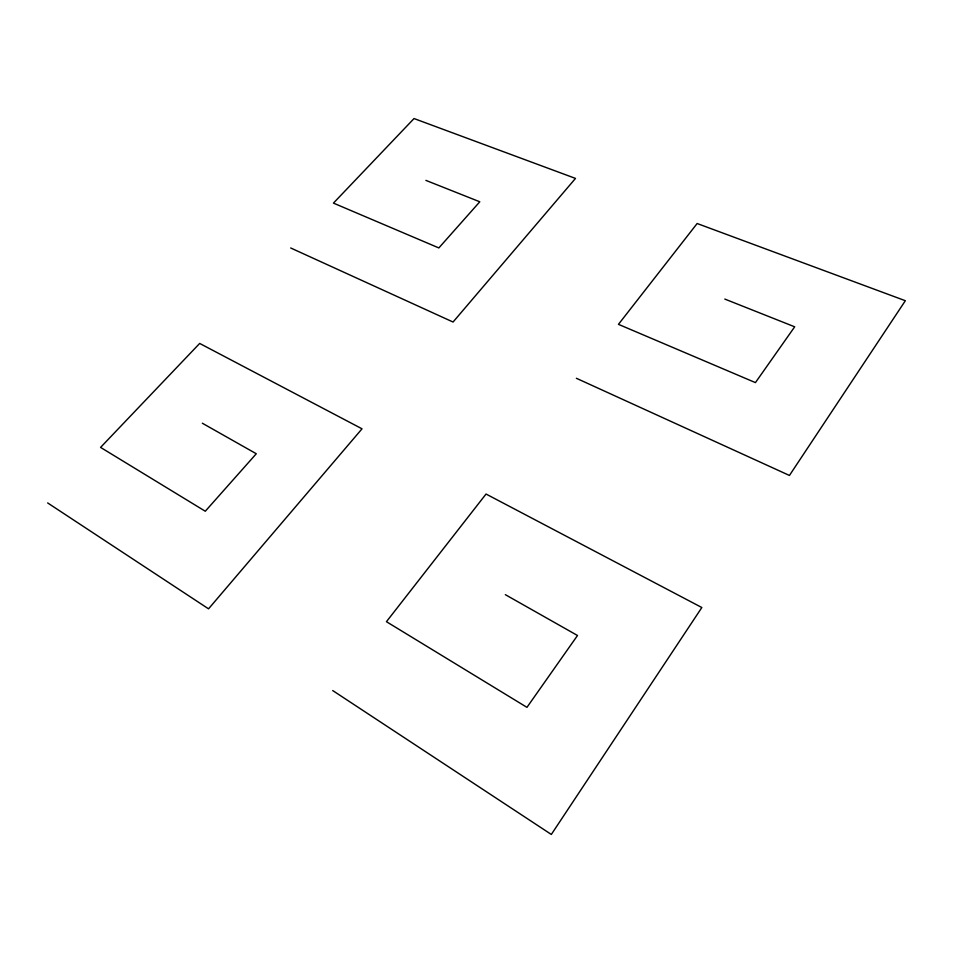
<?xml version="1.0" encoding="UTF-8"?>
<svg xmlns="http://www.w3.org/2000/svg" width="953" height="953" viewBox="0 0 953 953"><rect width="100%" height="100%" fill="white"/><g stroke="black" fill="none" stroke-linecap="round" stroke-linejoin="round"><path stroke-width="1.43" d="M425.896 180.391L479.788 201.786L438.845 247.935L333.443 203.108L414.031 118.553L575.493 178.414L453.056 322.031L290.677 247.971M724.816 299.075L794.683 326.808L755.431 382.606L618.461 324.342L697.143 223.514L905.35 300.719L789.441 475.452L576.374 378.281M202.346 423.227L256.286 453.747L205.288 511.237L100.577 447.398L199.677 343.437L362.021 428.814L208.54 608.836L47.65 502.934M505.34 594.66L577.506 635.496L526.949 707.352L386.441 621.69L486.042 494.035L701.837 607.526L551.322 834.447L332.704 690.556"/></g></svg>
